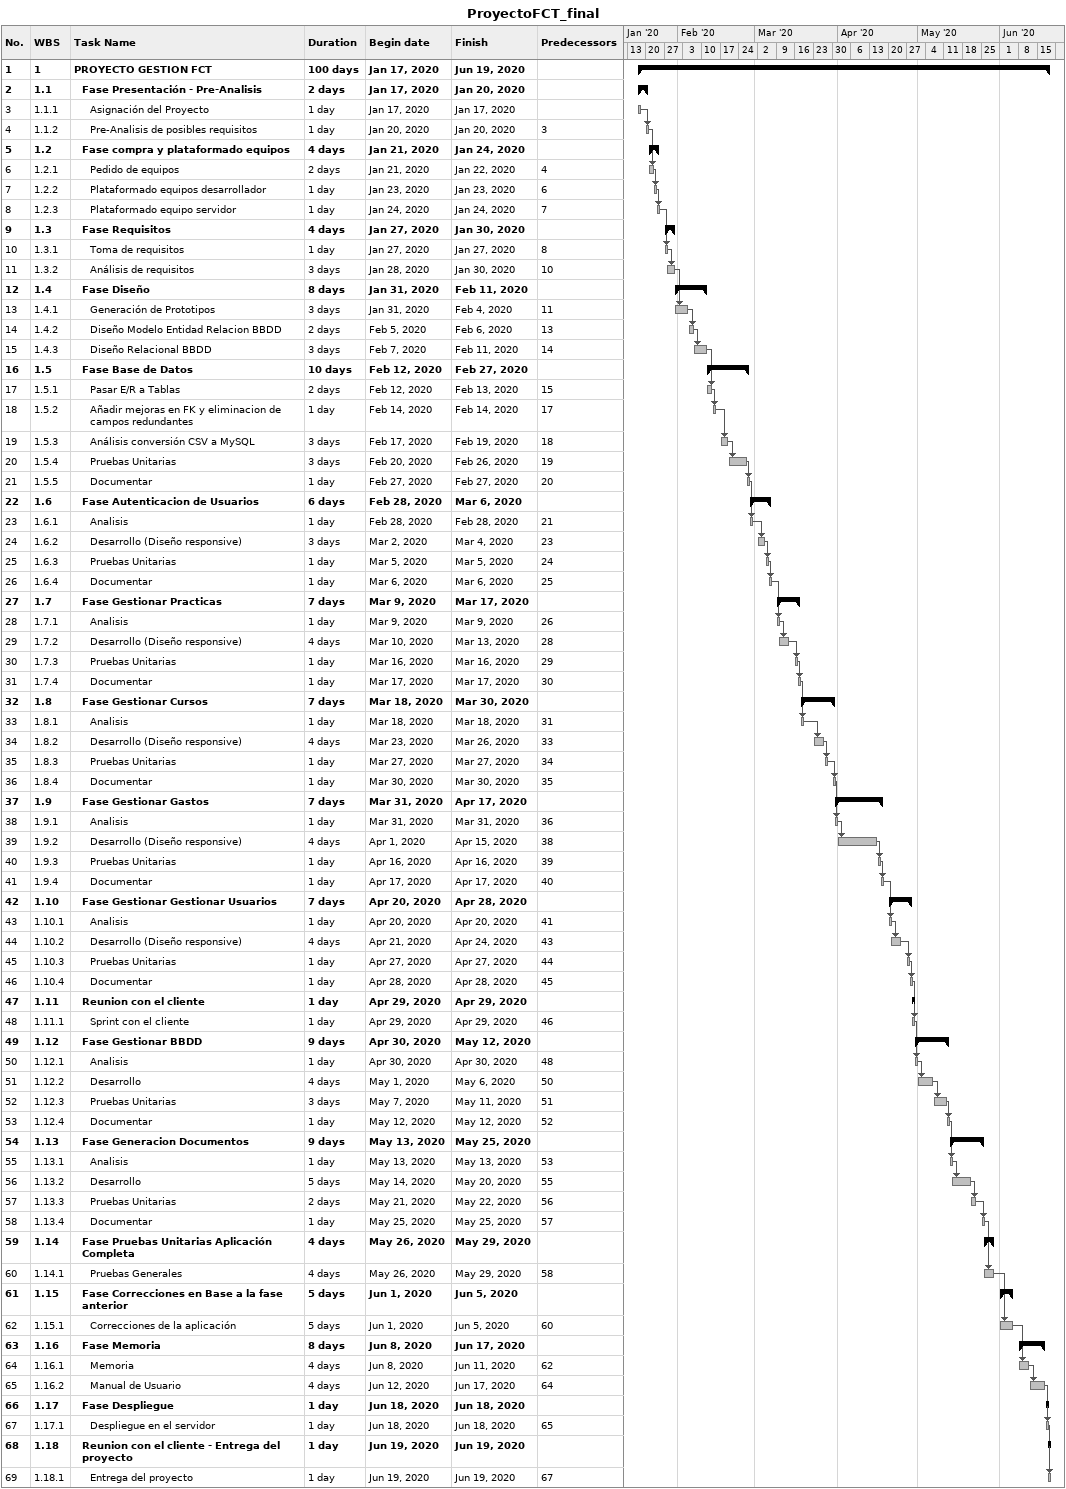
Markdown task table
ProyectoFCT_final

| ID | WBS | Task | Duration | Start | Finish | Predecessors |
|---|---|---|---|---|---|---|
| 1 | 1 | **PROYECTO GESTION FCT** | 100d | 2020-01-17 | 2020-06-19 |  |
| 2 | 1.1 | **Fase Presentación - Pre-Analisis** | 2d | 2020-01-17 | 2020-01-20 |  |
| 3 | 1.1.1 | Asignación del Proyecto | 1d | 2020-01-17 | 2020-01-17 |  |
| 4 | 1.1.2 | Pre-Analisis de posibles requisitos | 1d | 2020-01-20 | 2020-01-20 | 3 |
| 5 | 1.2 | **Fase compra y plataformado equipos** | 4d | 2020-01-21 | 2020-01-24 |  |
| 6 | 1.2.1 | Pedido de equipos | 2d | 2020-01-21 | 2020-01-22 | 4 |
| 7 | 1.2.2 | Plataformado equipos desarrollador | 1d | 2020-01-23 | 2020-01-23 | 6 |
| 8 | 1.2.3 | Plataformado equipo servidor | 1d | 2020-01-24 | 2020-01-24 | 7 |
| 9 | 1.3 | **Fase Requisitos** | 4d | 2020-01-27 | 2020-01-30 |  |
| 10 | 1.3.1 | Toma de requisitos | 1d | 2020-01-27 | 2020-01-27 | 8 |
| 11 | 1.3.2 | Análisis de requisitos | 3d | 2020-01-28 | 2020-01-30 | 10 |
| 12 | 1.4 | **Fase Diseño** | 8d | 2020-01-31 | 2020-02-11 |  |
| 13 | 1.4.1 | Generación de Prototipos | 3d | 2020-01-31 | 2020-02-04 | 11 |
| 14 | 1.4.2 | Diseño Modelo Entidad Relacion BBDD | 2d | 2020-02-05 | 2020-02-06 | 13 |
| 15 | 1.4.3 | Diseño Relacional BBDD | 3d | 2020-02-07 | 2020-02-11 | 14 |
| 16 | 1.5 | **Fase Base de Datos** | 10d | 2020-02-12 | 2020-02-27 |  |
| 17 | 1.5.1 | Pasar E/R a Tablas | 2d | 2020-02-12 | 2020-02-13 | 15 |
| 18 | 1.5.2 | Añadir mejoras en FK y eliminacion de campos redundantes | 1d | 2020-02-14 | 2020-02-14 | 17 |
| 19 | 1.5.3 | Análisis conversión CSV a MySQL | 3d | 2020-02-17 | 2020-02-19 | 18 |
| 20 | 1.5.4 | Pruebas Unitarias | 3d | 2020-02-20 | 2020-02-26 | 19 |
| 21 | 1.5.5 | Documentar | 1d | 2020-02-27 | 2020-02-27 | 20 |
| 22 | 1.6 | **Fase Autenticacion de Usuarios** | 6d | 2020-02-28 | 2020-03-06 |  |
| 23 | 1.6.1 | Analisis | 1d | 2020-02-28 | 2020-02-28 | 21 |
| 24 | 1.6.2 | Desarrollo (Diseño responsive) | 3d | 2020-03-02 | 2020-03-04 | 23 |
| 25 | 1.6.3 | Pruebas Unitarias | 1d | 2020-03-05 | 2020-03-05 | 24 |
| 26 | 1.6.4 | Documentar | 1d | 2020-03-06 | 2020-03-06 | 25 |
| 27 | 1.7 | **Fase Gestionar Practicas** | 7d | 2020-03-09 | 2020-03-17 |  |
| 28 | 1.7.1 | Analisis | 1d | 2020-03-09 | 2020-03-09 | 26 |
| 29 | 1.7.2 | Desarrollo (Diseño responsive) | 4d | 2020-03-10 | 2020-03-13 | 28 |
| 30 | 1.7.3 | Pruebas Unitarias | 1d | 2020-03-16 | 2020-03-16 | 29 |
| 31 | 1.7.4 | Documentar | 1d | 2020-03-17 | 2020-03-17 | 30 |
| 32 | 1.8 | **Fase Gestionar Cursos** | 7d | 2020-03-18 | 2020-03-30 |  |
| 33 | 1.8.1 | Analisis | 1d | 2020-03-18 | 2020-03-18 | 31 |
| 34 | 1.8.2 | Desarrollo (Diseño responsive) | 4d | 2020-03-23 | 2020-03-26 | 33 |
| 35 | 1.8.3 | Pruebas Unitarias | 1d | 2020-03-27 | 2020-03-27 | 34 |
| 36 | 1.8.4 | Documentar | 1d | 2020-03-30 | 2020-03-30 | 35 |
| 37 | 1.9 | **Fase Gestionar Gastos** | 7d | 2020-03-31 | 2020-04-17 |  |
| 38 | 1.9.1 | Analisis | 1d | 2020-03-31 | 2020-03-31 | 36 |
| 39 | 1.9.2 | Desarrollo (Diseño responsive) | 4d | 2020-04-01 | 2020-04-15 | 38 |
| 40 | 1.9.3 | Pruebas Unitarias | 1d | 2020-04-16 | 2020-04-16 | 39 |
| 41 | 1.9.4 | Documentar | 1d | 2020-04-17 | 2020-04-17 | 40 |
| 42 | 1.10 | **Fase Gestionar Gestionar Usuarios** | 7d | 2020-04-20 | 2020-04-28 |  |
| 43 | 1.10.1 | Analisis | 1d | 2020-04-20 | 2020-04-20 | 41 |
| 44 | 1.10.2 | Desarrollo (Diseño responsive) | 4d | 2020-04-21 | 2020-04-24 | 43 |
| 45 | 1.10.3 | Pruebas Unitarias | 1d | 2020-04-27 | 2020-04-27 | 44 |
| 46 | 1.10.4 | Documentar | 1d | 2020-04-28 | 2020-04-28 | 45 |
| 47 | 1.11 | **Reunion con el cliente** | 1d | 2020-04-29 | 2020-04-29 |  |
| 48 | 1.11.1 | Sprint con el cliente | 1d | 2020-04-29 | 2020-04-29 | 46 |
| 49 | 1.12 | **Fase Gestionar BBDD** | 9d | 2020-04-30 | 2020-05-12 |  |
| 50 | 1.12.1 | Analisis | 1d | 2020-04-30 | 2020-04-30 | 48 |
| 51 | 1.12.2 | Desarrollo | 4d | 2020-05-01 | 2020-05-06 | 50 |
| 52 | 1.12.3 | Pruebas Unitarias | 3d | 2020-05-07 | 2020-05-11 | 51 |
| 53 | 1.12.4 | Documentar | 1d | 2020-05-12 | 2020-05-12 | 52 |
| 54 | 1.13 | **Fase Generacion Documentos** | 9d | 2020-05-13 | 2020-05-25 |  |
| 55 | 1.13.1 | Analisis | 1d | 2020-05-13 | 2020-05-13 | 53 |
| 56 | 1.13.2 | Desarrollo | 5d | 2020-05-14 | 2020-05-20 | 55 |
| 57 | 1.13.3 | Pruebas Unitarias | 2d | 2020-05-21 | 2020-05-22 | 56 |
| 58 | 1.13.4 | Documentar | 1d | 2020-05-25 | 2020-05-25 | 57 |
| 59 | 1.14 | **Fase Pruebas Unitarias Aplicación Completa** | 4d | 2020-05-26 | 2020-05-29 |  |
| 60 | 1.14.1 | Pruebas Generales | 4d | 2020-05-26 | 2020-05-29 | 58 |
| 61 | 1.15 | **Fase Correcciones en Base a la fase anterior** | 5d | 2020-06-01 | 2020-06-05 |  |
| 62 | 1.15.1 | Correcciones de la aplicación | 5d | 2020-06-01 | 2020-06-05 | 60 |
| 63 | 1.16 | **Fase Memoria** | 8d | 2020-06-08 | 2020-06-17 |  |
| 64 | 1.16.1 | Memoria | 4d | 2020-06-08 | 2020-06-11 | 62 |
| 65 | 1.16.2 | Manual de Usuario | 4d | 2020-06-12 | 2020-06-17 | 64 |
| 66 | 1.17 | **Fase Despliegue** | 1d | 2020-06-18 | 2020-06-18 |  |
| 67 | 1.17.1 | Despliegue en el servidor | 1d | 2020-06-18 | 2020-06-18 | 65 |
| 68 | 1.18 | **Reunion con el cliente - Entrega del proyecto** | 1d | 2020-06-19 | 2020-06-19 |  |
| 69 | 1.18.1 | Entrega del proyecto | 1d | 2020-06-19 | 2020-06-19 | 67 |
